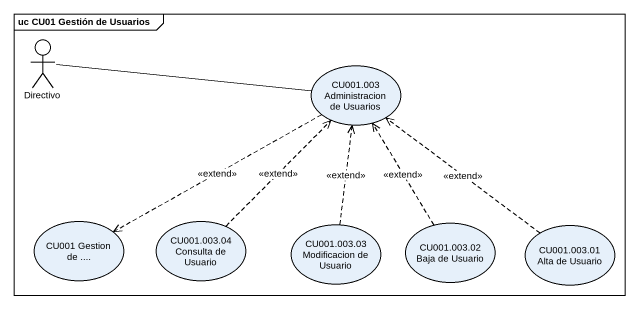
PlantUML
@startuml
mainframe uc CU01 Gestión de Usuarios
actor Directivo
usecase "CU001.003 Administracion de Usuarios" as CU001_003_Administracion_de
usecase "CU001 Gestion de ...." as CU001_Gestion_de
usecase "CU001.003.04 Consulta de Usuario" as CU001_003_04_Consulta_de
usecase "CU001.003.03 Modificacion de Usuario" as CU001_003_03_Modificacion
usecase "CU001.003.02 Baja de Usuario" as CU001_003_02_Baja_de_Usuario
usecase "CU001.003.01 Alta de Usuario" as CU001_003_01_Alta_de_Usuario
Directivo -right- CU001_003_Administracion_de
CU001_003_Administracion_de .left.> CU001_Gestion_de : <<extend>>
CU001_003_04_Consulta_de .up.> CU001_003_Administracion_de : <<extend>>
CU001_003_03_Modificacion .up.> CU001_003_Administracion_de : <<extend>>
CU001_003_02_Baja_de_Usuario .up.> CU001_003_Administracion_de : <<extend>>
CU001_003_01_Alta_de_Usuario .up.> CU001_003_Administracion_de : <<extend>>
@enduml
